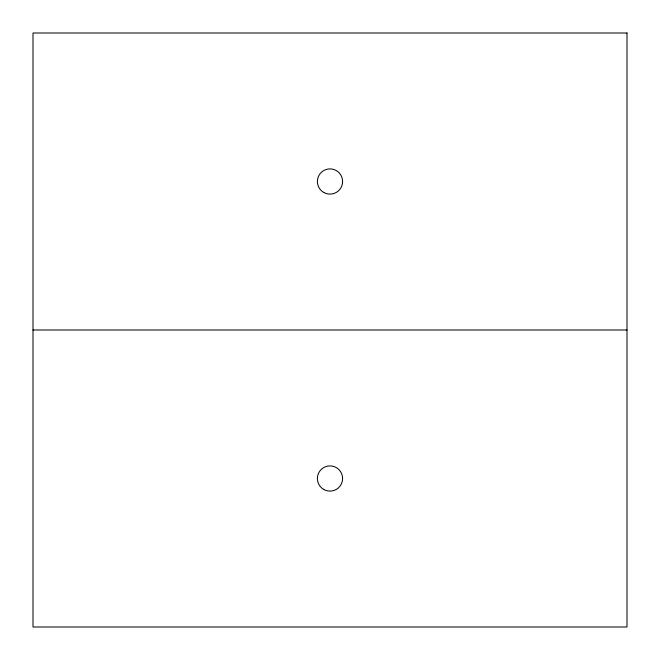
<?xml version="1.0" encoding="UTF-8"?>
<svg xmlns="http://www.w3.org/2000/svg" width="660" height="660" viewBox="0 0 660 660"><rect width="100%" height="100%" fill="white"/><g stroke="black" fill="none" stroke-linecap="round" stroke-linejoin="round"><path stroke-width="0.99" d="M33 330L627 330M627 33L33 33L33 627L627 627L627 33M323.697 192.415A12.598 12.598 0 0 0 342.598 181.5A12.598 12.598 0 0 0 323.697 170.585A12.598 12.598 0 0 0 323.697 192.415M323.697 489.415A12.598 12.598 0 0 0 342.598 478.5A12.598 12.598 0 0 0 323.697 467.585A12.598 12.598 0 0 0 323.697 489.415"/></g></svg>
